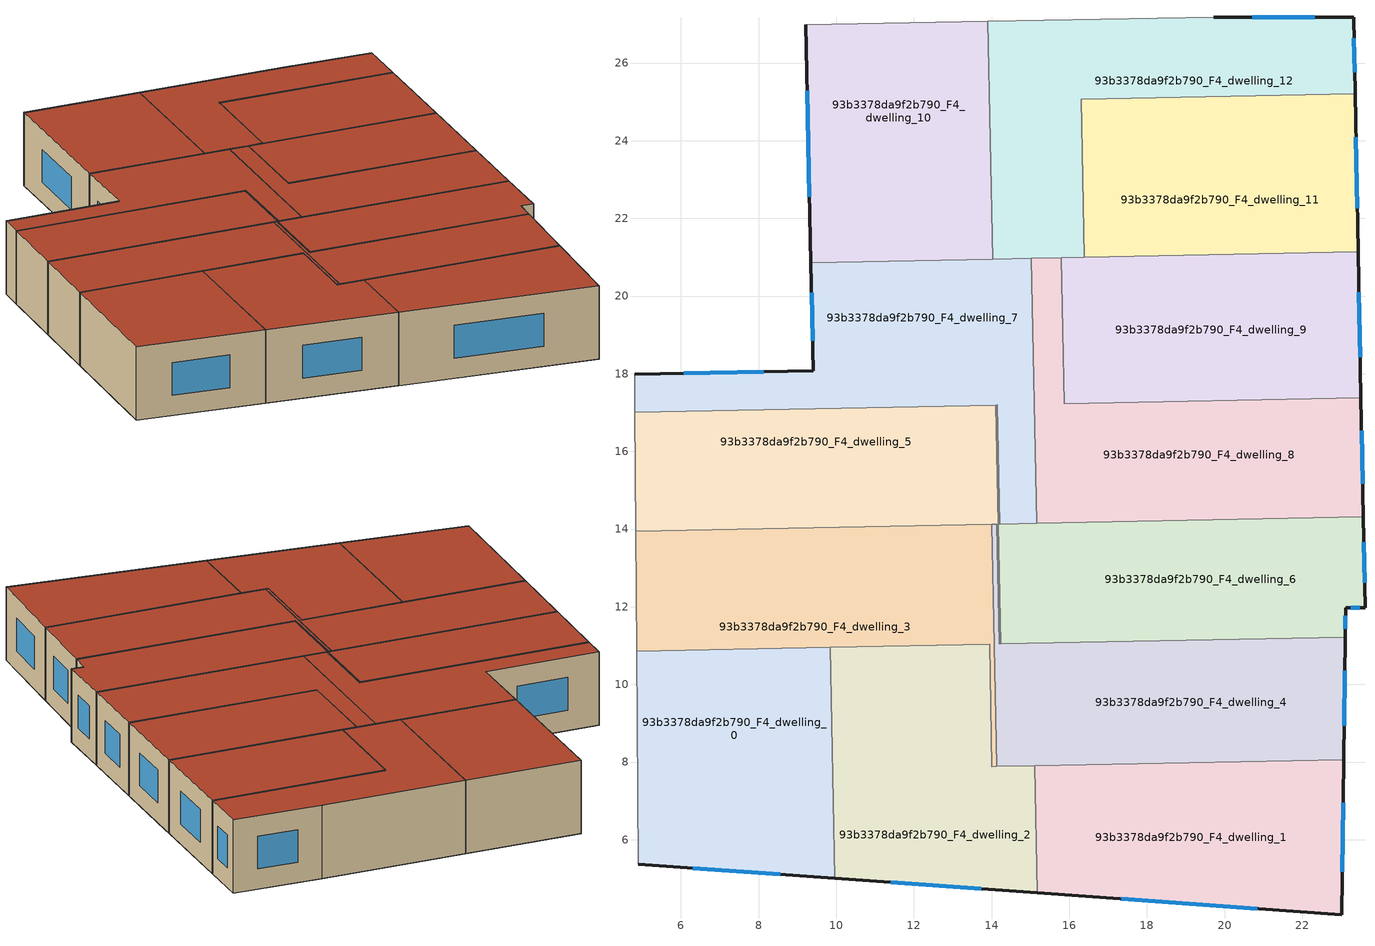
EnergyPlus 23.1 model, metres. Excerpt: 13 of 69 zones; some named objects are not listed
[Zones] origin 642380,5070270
93b3378da9f2b790_F4_dwelling_0
 floor to 93b3378da9f2b790_F3_dwelling_8 (EU_floor_Construction): 9.91,7.58 9.86,10.16 4.86,10.12 4.88,7.54 z12
 floor to 93b3378da9f2b790_F3_dwelling_7 (EU_floor_Construction): 9.96,5 9.91,7.58 4.88,7.54 4.9,5.37 z12
 floor to 93b3378da9f2b790_F3_dwelling_9 (EU_floor_Construction): 9.86,10.16 9.85,10.95 4.86,10.86 4.86,10.12 z12
 wall outside (EU_wall_Construction): 9.96,5 4.9,5.37 z12:15
 wall to 93b3378da9f2b790_F4_dwelling_2 (EU_wall_Construction): 9.85,10.96 9.96,5 z12:15
 wall adiabatic (EU_wall_Construction): 4.9,5.37 4.86,10.86 z12:15
 wall to 93b3378da9f2b790_F4_dwelling_3 (EU_wall_Construction): 4.86,10.86 9.85,10.96 z12:15
 window (EU_Window_Construction): 8.56,5.11 6.3,5.27 z12.83:14.17
 roof outside (EU_roof_Construction): 9.85,10.96 9.96,5 4.9,5.37 4.86,10.86 z15
93b3378da9f2b790_F4_dwelling_1
 floor to 93b3378da9f2b790_F3_dwelling_7 (EU_floor_Construction): 15.23,4.62 15.21,7.62 15.11,7.62 15.17,4.63 z12
 floor to 93b3378da9f2b790_F3_dwelling_8 (EU_floor_Construction): 15.21,7.62 15.21,7.91 15.11,7.9 15.11,7.62 z12
 floor adiabatic (EU_floor_Construction): 23.01,4.06 23.07,8.06 15.11,7.9 15.21,7.91 15.23,4.62 z12
 wall outside (EU_wall_Construction): 23.07,8.06 23.01,4.06 15.17,4.63 z12:15
 wall to 93b3378da9f2b790_F4_dwelling_2 (EU_wall_Construction): 15.17,4.63 15.11,7.91 z12:15
 wall to 93b3378da9f2b790_F4_dwelling_4 (EU_wall_Construction): 15.11,7.91 23.07,8.06 z12:15
 window (EU_Window_Construction): 20.84,4.22 17.34,4.47 / 23.05,6.96 23.03,5.17 z12.83:14.17
 roof outside (EU_roof_Construction): 23.07,8.06 23.01,4.06 15.17,4.63 15.11,7.91 z15
93b3378da9f2b790_F4_dwelling_10
 floor to 93b3378da9f2b790_F3_dwelling_13 (EU_floor_Construction): 14,22.47 13.91,27.07 9.21,26.99 9.31,22.43 z12
 floor to 93b3378da9f2b790_F3_dwelling_12 (EU_floor_Construction): 14.03,20.95 14,22.47 9.31,22.43 9.35,20.86 z12
 wall outside (EU_wall_Construction): 9.35,20.86 9.21,26.99 z12:15
 wall adiabatic (EU_wall_Construction): 9.21,26.99 13.91,27.07 z12:15
 wall to 93b3378da9f2b790_F4_dwelling_12 (EU_wall_Construction): 13.91,27.07 14.03,20.95 z12:15
 wall to 93b3378da9f2b790_F4_dwelling_7 (EU_wall_Construction): 14.03,20.95 9.35,20.86 z12:15
 window (EU_Window_Construction): 9.31,22.56 9.25,25.29 z12.83:14.17
 roof outside (EU_roof_Construction): 13.91,27.07 14.03,20.95 9.35,20.86 9.21,26.99 z15
93b3378da9f2b790_F4_dwelling_11
 floor adiabatic (EU_floor_Construction): 23.44,21.14 23.38,23.96 16.33,23.91 16.39,21 z12
 floor to 93b3378da9f2b790_F3_dwelling_6 (EU_floor_Construction): 23.38,23.96 23.36,25.21 16.31,25.07 16.33,23.91 z12
 wall outside (EU_wall_Construction): 23.36,25.21 23.44,21.14 z12:15
 wall to 93b3378da9f2b790_F4_dwelling_12 (EU_wall_Construction): 16.39,21 16.31,25.07 23.36,25.21 z12:15
 wall to 93b3378da9f2b790_F4_dwelling_9 (EU_wall_Construction): 23.44,21.14 16.39,21 z12:15
 window (EU_Window_Construction): 23.38,24.08 23.42,22.27 z12.83:14.17
 roof outside (EU_roof_Construction): 23.36,25.21 23.44,21.14 16.39,21 16.31,25.07 z15
93b3378da9f2b790_F4_dwelling_12
 floor to 93b3378da9f2b790_F3_dwelling_12 (EU_floor_Construction): 15.11,20.97 15.1,22.48 14,22.47 14.03,20.95 z12
 floor to 93b3378da9f2b790_F3_dwelling_6 (EU_floor_Construction): 23.36,25.21 23.32,27.18 19.72,27.18 15.06,27.09 15.09,23.9 16.33,23.91 16.31,25.07 z12
 floor to 93b3378da9f2b790_F3_dwelling_13 (EU_floor_Construction): 15.1,22.48 15.06,27.09 13.91,27.07 14,22.47 z12
 floor to 93b3378da9f2b790_F3_dwelling_5 (EU_floor_Construction): 16.39,21 16.33,23.91 15.09,23.9 15.11,20.97 z12
 wall outside (EU_wall_Construction): 19.72,27.18 23.32,27.18 23.36,25.21 z12:15
 wall adiabatic (EU_wall_Construction): 13.91,27.07 19.72,27.18 z12:15
 wall to 93b3378da9f2b790_F4_dwelling_8 (EU_wall_Construction): 15.8,20.99 15.02,20.97 z12:15
 wall to 93b3378da9f2b790_F4_dwelling_7 (EU_wall_Construction): 15.02,20.97 14.03,20.95 z12:15
 wall to 93b3378da9f2b790_F4_dwelling_9 (EU_wall_Construction): 16.39,21 15.8,20.99 z12:15
 window (EU_Window_Construction): 20.72,27.18 22.32,27.18 / 23.33,26.64 23.35,25.76 z12.83:14.17
 roof outside (EU_roof_Construction): 23.32,27.18 23.36,25.21 16.31,25.07 16.39,21 14.03,20.95 13.91,27.07 19.72,27.18 z15
93b3378da9f2b790_F4_dwelling_2
 floor to 93b3378da9f2b790_F3_dwelling_7 (EU_floor_Construction): 15.17,4.63 15.11,7.62 9.91,7.58 9.96,5 z12
 floor to 93b3378da9f2b790_F3_dwelling_8 (EU_floor_Construction): 15.11,7.62 15.11,7.91 14.01,7.88 13.96,10.19 9.86,10.16 9.91,7.58 z12
 floor to 93b3378da9f2b790_F3_dwelling_9 (EU_floor_Construction): 13.96,10.19 13.95,11.04 9.85,10.95 9.86,10.16 z12
 wall outside (EU_wall_Construction): 15.17,4.63 9.96,5 z12:15
 wall to 93b3378da9f2b790_F4_dwelling_3 (EU_wall_Construction): 9.85,10.96 13.95,11.04 14.01,7.88 14.13,7.89 z12:15
 wall to 93b3378da9f2b790_F4_dwelling_4 (EU_wall_Construction): 14.13,7.88 15.11,7.9 z12:15
 window (EU_Window_Construction): 13.73,4.73 11.41,4.9 z12.83:14.17
 roof outside (EU_roof_Construction): 13.95,11.04 14.01,7.88 15.11,7.91 15.17,4.63 9.96,5 9.85,10.96 z15
93b3378da9f2b790_F4_dwelling_3
 floor to 93b3378da9f2b790_F3_dwelling_9 (EU_floor_Construction): 14.09,10.19 14.03,12.78 4.85,12.71 4.86,10.86 13.95,11.04 13.96,10.19 z12
 floor to 93b3378da9f2b790_F3_dwelling_8 (EU_floor_Construction): 14.13,7.89 14.09,10.19 13.96,10.19 14.01,7.88 z12
 floor to 93b3378da9f2b790_F3_dwelling_10 (EU_floor_Construction): 14.03,12.78 14.01,14.12 4.84,13.94 4.85,12.71 z12
 wall adiabatic (EU_wall_Construction): 4.86,10.86 4.84,13.94 z12:15
 wall to 93b3378da9f2b790_F4_dwelling_5 (EU_wall_Construction): 4.84,13.94 14.01,14.12 z12:15
 wall to 93b3378da9f2b790_F4_dwelling_4 (EU_wall_Construction): 14.01,14.12 14.13,7.88 z12:15
 roof outside (EU_roof_Construction): 14.01,14.12 14.13,7.88 14.01,7.88 13.95,11.04 4.86,10.86 4.84,13.94 z15
93b3378da9f2b790_F4_dwelling_4
 floor to 93b3378da9f2b790_F3_dwelling_1 (EU_floor_Construction): 23.07,8.06 23.11,11.17 19.12,11.14 15.19,11.06 15.21,7.91 z12
 floor to 93b3378da9f2b790_F3_dwelling_2 (EU_floor_Construction): 23.11,11.17 23.11,11.22 19.12,11.14 z12
 floor to 93b3378da9f2b790_F3_dwelling_10 (EU_floor_Construction): 14.16,12.78 14.13,14.12 14.01,14.12 14.03,12.78 z12
 floor to 93b3378da9f2b790_F3_dwelling_8 (EU_floor_Construction): 15.21,7.91 15.19,10.2 14.09,10.19 14.13,7.89 z12
 floor to 93b3378da9f2b790_F3_dwelling_9 (EU_floor_Construction): 15.19,10.2 15.18,11.06 14.19,11.04 14.16,12.78 14.03,12.78 14.09,10.19 z12
 wall outside (EU_wall_Construction): 23.11,11.22 23.07,8.06 z12:15
 wall to 93b3378da9f2b790_F4_dwelling_5 (EU_wall_Construction): 14.01,14.12 14.13,14.12 14.19,11.04 14.23,11.04 z12:15
 wall to 93b3378da9f2b790_F4_dwelling_6 (EU_wall_Construction): 14.23,11.04 23.11,11.22 z12:15
 window (EU_Window_Construction): 23.09,10.34 23.08,8.94 z12.83:14.17
 roof outside (EU_roof_Construction): 23.11,11.22 23.07,8.06 14.13,7.88 14.01,14.12 14.13,14.12 14.19,11.04 z15
93b3378da9f2b790_F4_dwelling_5
 floor to 93b3378da9f2b790_F3_dwelling_10 (EU_floor_Construction): 14.2,12.78 14.15,15.36 4.83,15.29 4.84,13.94 14.01,14.12 14.13,14.12 14.16,12.78 z12
 floor to 93b3378da9f2b790_F3_dwelling_11 (EU_floor_Construction): 14.15,15.36 14.11,17.19 4.81,17.01 4.83,15.29 z12
 floor to 93b3378da9f2b790_F3_dwelling_9 (EU_floor_Construction): 14.23,11.04 14.2,12.78 14.16,12.78 14.19,11.04 z12
 wall adiabatic (EU_wall_Construction): 4.84,13.94 4.81,17.01 z12:15
 wall to 93b3378da9f2b790_F4_dwelling_6 (EU_wall_Construction): 14.11,17.19 14.23,11.04 z12:15
 wall to 93b3378da9f2b790_F4_dwelling_7 (EU_wall_Construction): 4.81,17.01 14.11,17.19 z12:15
 roof outside (EU_roof_Construction): 14.11,17.19 14.23,11.04 14.19,11.04 14.13,14.12 14.01,14.12 4.84,13.94 4.81,17.01 z15
93b3378da9f2b790_F4_dwelling_6
 floor to 93b3378da9f2b790_F3_dwelling_2 (EU_floor_Construction): 23.11,11.22 23.12,11.97 23.62,11.97 23.57,14.31 15.16,14.14 15.19,11.11 19.11,11.14 z12
 floor to 93b3378da9f2b790_F3_dwelling_1 (EU_floor_Construction): 19.11,11.14 15.19,11.11 15.18,11.95 15.19,11.06 z12
 floor to 93b3378da9f2b790_F3_dwelling_10 (EU_floor_Construction): 15.17,12.79 15.16,14.14 14.21,14.12 14.19,15.36 14.15,15.36 14.2,12.78 z12
 floor to 93b3378da9f2b790_F3_dwelling_11 (EU_floor_Construction): 14.19,15.36 14.15,17.19 14.11,17.19 14.15,15.36 z12
 floor to 93b3378da9f2b790_F3_dwelling_9 (EU_floor_Construction): 15.18,11.06 15.17,12.79 14.2,12.78 14.23,11.04 z12
 wall outside (EU_wall_Construction): 23.57,14.31 23.62,11.97 23.12,11.97 23.11,11.22 z12:15
 wall to 93b3378da9f2b790_F4_dwelling_7 (EU_wall_Construction): 14.11,17.19 14.15,17.19 14.21,14.12 15.16,14.14 z12:15
 wall to 93b3378da9f2b790_F4_dwelling_8 (EU_wall_Construction): 15.16,14.14 23.57,14.31 z12:15
 window (EU_Window_Construction): 23.11,11.76 23.11,11.43 / 23.58,13.66 23.6,12.62 / 23.48,11.97 23.25,11.97 z12.83:14.17
 roof outside (EU_roof_Construction): 23.57,14.31 23.62,11.97 23.12,11.97 23.11,11.22 14.23,11.04 14.11,17.19 14.15,17.19 14.21,14.12 z15
93b3378da9f2b790_F4_dwelling_7
 floor to 93b3378da9f2b790_F3_dwelling_11 (EU_floor_Construction): 15.13,15.37 15.08,17.95 9.41,17.91 9.41,18.08 4.81,17.98 4.81,17.87 4.81,17.01 14.15,17.19 14.19,15.36 z12
 floor to 93b3378da9f2b790_F3_dwelling_12 (EU_floor_Construction): 15.08,17.95 15.02,20.97 9.35,20.86 9.42,17.91 z12
 floor to 93b3378da9f2b790_F3_dwelling_10 (EU_floor_Construction): 15.16,14.14 15.13,15.37 14.19,15.36 14.21,14.12 z12
 wall outside (EU_wall_Construction): 4.81,17.98 9.41,18.08 9.35,20.86 z12:15
 wall adiabatic (EU_wall_Construction): 4.81,17.01 4.81,17.98 z12:15
 wall to 93b3378da9f2b790_F4_dwelling_8 (EU_wall_Construction): 15.02,20.97 15.16,14.14 z12:15
 window (EU_Window_Construction): 6.08,18.01 8.13,18.05 / 9.39,18.85 9.36,20.09 z12.83:14.17
 roof outside (EU_roof_Construction): 15.02,20.97 15.16,14.14 14.21,14.12 14.15,17.19 4.81,17.01 4.81,17.98 9.41,18.08 9.35,20.86 z15
93b3378da9f2b790_F4_dwelling_8
 floor to 93b3378da9f2b790_F3_dwelling_3 (EU_floor_Construction): 23.57,14.39 23.51,17.38 15.87,17.23 15.87,17.51 15.14,17.5 15.16,14.32 z12
 floor to 93b3378da9f2b790_F3_dwelling_11 (EU_floor_Construction): 15.15,15.37 15.13,17.95 15.08,17.95 15.13,15.37 z12
 floor to 93b3378da9f2b790_F3_dwelling_2 (EU_floor_Construction): 23.57,14.31 23.57,14.39 15.16,14.32 15.16,14.14 z12
 floor to 93b3378da9f2b790_F3_dwelling_4 (EU_floor_Construction): 15.87,17.51 15.8,20.7 15.11,20.7 15.14,17.5 z12
 floor to 93b3378da9f2b790_F3_dwelling_12 (EU_floor_Construction): 15.15,15.37 15.11,20.97 15.02,20.97 15.08,17.95 15.13,17.95 z12
 floor to 93b3378da9f2b790_F3_dwelling_10 (EU_floor_Construction): 15.16,14.23 15.16,14.32 15.15,15.37 15.13,15.37 z12
 floor to 93b3378da9f2b790_F3_dwelling_5 (EU_floor_Construction): 15.8,20.7 15.8,20.99 15.11,20.97 15.11,20.7 z12
 wall outside (EU_wall_Construction): 23.51,17.38 23.57,14.31 z12:15
 wall to 93b3378da9f2b790_F4_dwelling_9 (EU_wall_Construction): 15.8,20.99 15.87,17.23 23.51,17.38 z12:15
 window (EU_Window_Construction): 23.53,16.53 23.55,15.16 z12.83:14.17
 roof outside (EU_roof_Construction): 23.51,17.38 23.57,14.31 15.16,14.14 15.02,20.97 15.8,20.99 15.87,17.23 z15
93b3378da9f2b790_F4_dwelling_9
 floor to 93b3378da9f2b790_F3_dwelling_4 (EU_floor_Construction): 23.51,17.57 23.45,20.76 15.8,20.7 15.87,17.51 z12
 floor to 93b3378da9f2b790_F3_dwelling_3 (EU_floor_Construction): 23.51,17.38 23.51,17.57 15.87,17.51 15.87,17.23 z12
 floor to 93b3378da9f2b790_F3_dwelling_5 (EU_floor_Construction): 23.45,20.76 23.44,21.14 15.8,20.99 15.8,20.7 z12
 wall outside (EU_wall_Construction): 23.44,21.14 23.51,17.38 z12:15
 window (EU_Window_Construction): 23.46,20.1 23.49,18.42 z12.83:14.17
 roof outside (EU_roof_Construction): 23.44,21.14 23.51,17.38 15.87,17.23 15.8,20.99 z15
[Building]
EU S2 Campaign: North Axis=0; Terrain=City; Solar Distribution=FullExterior
[Site:Location]
Lyon-Bron: Latitude=45.75; Longitude=5; Time Zone=1; Elevation=198
[SizingPeriod:WeatherFileDays]
AnnualSizingPeriod: Begin Month=1; Begin Day of Month=1; End Month=12; End Day of Month=31; Day of Week for Start Day=Monday; Use Weather File Daylight Saving Period=No; Use Weather File Rain and Snow Indicators=No
[MATERIAL]
EU_InternalMass_Material: Roughness=MediumRough; Thickness=0.1; Conductivity=1; Density=1800; Specific Heat=900; Thermal Absorptance=0.9; Solar Absorptance=0.7; Visible Absorptance=0.7
[MATERIAL:NOMASS] Roughness=MediumRough; Thermal Absorptance=0.9; Solar Absorptance=0.7; Visible Absorptance=0.7
Name | Thermal Resistance
EU_wall_NoMass | 1.97775
EU_roof_NoMass | 1.81626
EU_floor_NoMass | 1.84812
[WINDOWMATERIAL:SIMPLEGLAZINGSYSTEM]
EU_Window_SimpleGlazing: UFactor=3.27502; Solar Heat Gain Coefficient=0.76; Visible Transmittance=0.76
[CONSTRUCTION]
EU_wall_Construction: EU_wall_NoMass
EU_roof_Construction: EU_roof_NoMass
EU_floor_Construction: EU_floor_NoMass
EU_InternalMass_Construction: EU_InternalMass_Material
EU_Window_Construction: EU_Window_SimpleGlazing
[ZONE] Type=1; Multiplier=1; Ceiling Height=autocalculate; Floor Area=autocalculate; Part of Total Floor Area=Yes
Name | Volume
93b3378da9f2b790_F4_dwelling_0 | 86.1841
93b3378da9f2b790_F4_dwelling_1 | 86.1877
93b3378da9f2b790_F4_dwelling_10 | 86.1826
93b3378da9f2b790_F4_dwelling_11 | 86.1738
93b3378da9f2b790_F4_dwelling_12 | 86.187
93b3378da9f2b790_F4_dwelling_2 | 86.1855
93b3378da9f2b790_F4_dwelling_3 | 86.1687
93b3378da9f2b790_F4_dwelling_4 | 86.179
93b3378da9f2b790_F4_dwelling_5 | 86.1965
93b3378da9f2b790_F4_dwelling_6 | 86.1724
93b3378da9f2b790_F4_dwelling_7 | 86.1797
93b3378da9f2b790_F4_dwelling_8 | 86.1958
93b3378da9f2b790_F4_dwelling_9 | 86.1833
[INTERNALMASS] Construction=EU_InternalMass_Construction
Name | Zone or ZoneList | Surface Area
93b3378da9f2b790_F4_dwelling_0_EU_InternalMass | 93b3378da9f2b790_F4_dwelling_0 | 28.7287
93b3378da9f2b790_F4_dwelling_1_EU_InternalMass | 93b3378da9f2b790_F4_dwelling_1 | 28.7286
93b3378da9f2b790_F4_dwelling_2_EU_InternalMass | 93b3378da9f2b790_F4_dwelling_2 | 28.7285
93b3378da9f2b790_F4_dwelling_3_EU_InternalMass | 93b3378da9f2b790_F4_dwelling_3 | 28.7234
93b3378da9f2b790_F4_dwelling_4_EU_InternalMass | 93b3378da9f2b790_F4_dwelling_4 | 28.7263
93b3378da9f2b790_F4_dwelling_5_EU_InternalMass | 93b3378da9f2b790_F4_dwelling_5 | 28.7327
93b3378da9f2b790_F4_dwelling_6_EU_InternalMass | 93b3378da9f2b790_F4_dwelling_6 | 28.7235
93b3378da9f2b790_F4_dwelling_7_EU_InternalMass | 93b3378da9f2b790_F4_dwelling_7 | 28.7279
93b3378da9f2b790_F4_dwelling_8_EU_InternalMass | 93b3378da9f2b790_F4_dwelling_8 | 28.732
93b3378da9f2b790_F4_dwelling_9_EU_InternalMass | 93b3378da9f2b790_F4_dwelling_9 | 28.7287
93b3378da9f2b790_F4_dwelling_10_EU_InternalMass | 93b3378da9f2b790_F4_dwelling_10 | 28.7285
93b3378da9f2b790_F4_dwelling_11_EU_InternalMass | 93b3378da9f2b790_F4_dwelling_11 | 28.7258
93b3378da9f2b790_F4_dwelling_12_EU_InternalMass | 93b3378da9f2b790_F4_dwelling_12 | 28.7292
[OTHEREQUIPMENT] Fuel Type=Electricity; Design Level Calculation Method=Watts/Area; Power per Zone Floor Area=1; Fraction Latent=0; Fraction Radiant=0; Fraction Lost=0; Carbon Dioxide Generation Rate=0; EndUse Subcategory=EU_Step8_InternalGains
Name | Zone or ZoneList or Space or SpaceList | Schedule
EU_Step8_InternalGain_93b3378da9f2b790_F4_dwelling_0_f000 | 93b3378da9f2b790_F4_dwelling_0 | EU_Step8_GainSchedule_93b3378da9f2b790_F4_dwelling_0_f000
EU_Step8_InternalGain_93b3378da9f2b790_F4_dwelling_1_f000 | 93b3378da9f2b790_F4_dwelling_1 | EU_Step8_GainSchedule_93b3378da9f2b790_F4_dwelling_1_f000
EU_Step8_InternalGain_93b3378da9f2b790_F4_dwelling_2_f000 | 93b3378da9f2b790_F4_dwelling_2 | EU_Step8_GainSchedule_93b3378da9f2b790_F4_dwelling_2_f000
EU_Step8_InternalGain_93b3378da9f2b790_F4_dwelling_3_f000 | 93b3378da9f2b790_F4_dwelling_3 | EU_Step8_GainSchedule_93b3378da9f2b790_F4_dwelling_3_f000
EU_Step8_InternalGain_93b3378da9f2b790_F4_dwelling_4_f000 | 93b3378da9f2b790_F4_dwelling_4 | EU_Step8_GainSchedule_93b3378da9f2b790_F4_dwelling_4_f000
EU_Step8_InternalGain_93b3378da9f2b790_F4_dwelling_5_f000 | 93b3378da9f2b790_F4_dwelling_5 | EU_Step8_GainSchedule_93b3378da9f2b790_F4_dwelling_5_f000
EU_Step8_InternalGain_93b3378da9f2b790_F4_dwelling_6_f000 | 93b3378da9f2b790_F4_dwelling_6 | EU_Step8_GainSchedule_93b3378da9f2b790_F4_dwelling_6_f000
EU_Step8_InternalGain_93b3378da9f2b790_F4_dwelling_7_f000 | 93b3378da9f2b790_F4_dwelling_7 | EU_Step8_GainSchedule_93b3378da9f2b790_F4_dwelling_7_f000
EU_Step8_InternalGain_93b3378da9f2b790_F4_dwelling_8_f000 | 93b3378da9f2b790_F4_dwelling_8 | EU_Step8_GainSchedule_93b3378da9f2b790_F4_dwelling_8_f000
EU_Step8_InternalGain_93b3378da9f2b790_F4_dwelling_9_f000 | 93b3378da9f2b790_F4_dwelling_9 | EU_Step8_GainSchedule_93b3378da9f2b790_F4_dwelling_9_f000
EU_Step8_InternalGain_93b3378da9f2b790_F4_dwelling_10_f000 | 93b3378da9f2b790_F4_dwelling_10 | EU_Step8_GainSchedule_93b3378da9f2b790_F4_dwelling_10_f000
EU_Step8_InternalGain_93b3378da9f2b790_F4_dwelling_11_f000 | 93b3378da9f2b790_F4_dwelling_11 | EU_Step8_GainSchedule_93b3378da9f2b790_F4_dwelling_11_f000
EU_Step8_InternalGain_93b3378da9f2b790_F4_dwelling_12_f000 | 93b3378da9f2b790_F4_dwelling_12 | EU_Step8_GainSchedule_93b3378da9f2b790_F4_dwelling_12_f000
[ZONEVENTILATION:DESIGNFLOWRATE] Schedule=EU_AlwaysOn; Design Flow Rate Calculation Method=AirChanges/Hour; Air Changes per Hour=0.759424; Ventilation Type=Natural; Fan Pressure Rise=0; Fan Total Efficiency=1; Constant Term Coefficient=1; Temperature Term Coefficient=0; Velocity Term Coefficient=0; Velocity Squared Term Coefficient=0; Minimum Indoor Temperature=-100; Maximum Indoor Temperature=100; Delta Temperature=-100; Minimum Outdoor Temperature=-100; Maximum Outdoor Temperature=100; Maximum Wind Speed=40
Name | Zone or ZoneList or Space or SpaceList
EU_ConstantAir_93b3378da9f2b790_F4_dwelling_0 | 93b3378da9f2b790_F4_dwelling_0
EU_ConstantAir_93b3378da9f2b790_F4_dwelling_1 | 93b3378da9f2b790_F4_dwelling_1
EU_ConstantAir_93b3378da9f2b790_F4_dwelling_2 | 93b3378da9f2b790_F4_dwelling_2
EU_ConstantAir_93b3378da9f2b790_F4_dwelling_3 | 93b3378da9f2b790_F4_dwelling_3
EU_ConstantAir_93b3378da9f2b790_F4_dwelling_4 | 93b3378da9f2b790_F4_dwelling_4
EU_ConstantAir_93b3378da9f2b790_F4_dwelling_5 | 93b3378da9f2b790_F4_dwelling_5
EU_ConstantAir_93b3378da9f2b790_F4_dwelling_6 | 93b3378da9f2b790_F4_dwelling_6
EU_ConstantAir_93b3378da9f2b790_F4_dwelling_7 | 93b3378da9f2b790_F4_dwelling_7
EU_ConstantAir_93b3378da9f2b790_F4_dwelling_8 | 93b3378da9f2b790_F4_dwelling_8
EU_ConstantAir_93b3378da9f2b790_F4_dwelling_9 | 93b3378da9f2b790_F4_dwelling_9
EU_ConstantAir_93b3378da9f2b790_F4_dwelling_10 | 93b3378da9f2b790_F4_dwelling_10
EU_ConstantAir_93b3378da9f2b790_F4_dwelling_11 | 93b3378da9f2b790_F4_dwelling_11
EU_ConstantAir_93b3378da9f2b790_F4_dwelling_12 | 93b3378da9f2b790_F4_dwelling_12
[HVACTEMPLATE:ZONE:IDEALLOADSAIRSYSTEM] System Availability Schedule=EU_AlwaysOn; Maximum Heating Supply Air Temperature=50; Minimum Cooling Supply Air Temperature=13; Maximum Heating Supply Air Humidity Ratio=0.0156; Minimum Cooling Supply Air Humidity Ratio=0.0077; Heating Limit=NoLimit; Cooling Limit=NoLimit; Heating Availability Schedule=EU_AlwaysOn; Cooling Availability Schedule=EU_CoolingOff; Dehumidification Control Type=ConstantSensibleHeatRatio; Cooling Sensible Heat Ratio=0.7; Dehumidification Setpoint=60; Humidification Control Type=None; Humidification Setpoint=30; Outdoor Air Method=None; Outdoor Air Flow Rate per Person=0.00944; Outdoor Air Flow Rate per Zone Floor Area=0; Outdoor Air Flow Rate per Zone=0; Demand Controlled Ventilation Type=None; Outdoor Air Economizer Type=NoEconomizer; Heat Recovery Type=None; Sensible Heat Recovery Effectiveness=0.7; Latent Heat Recovery Effectiveness=0.65
Name | Template Thermostat
93b3378da9f2b790_F4_dwelling_0 | EU_HeatOnly_93b3378da9f2b790_F4_dwelling_0
93b3378da9f2b790_F4_dwelling_1 | EU_HeatOnly_93b3378da9f2b790_F4_dwelling_1
93b3378da9f2b790_F4_dwelling_2 | EU_HeatOnly_93b3378da9f2b790_F4_dwelling_2
93b3378da9f2b790_F4_dwelling_3 | EU_HeatOnly_93b3378da9f2b790_F4_dwelling_3
93b3378da9f2b790_F4_dwelling_4 | EU_HeatOnly_93b3378da9f2b790_F4_dwelling_4
93b3378da9f2b790_F4_dwelling_5 | EU_HeatOnly_93b3378da9f2b790_F4_dwelling_5
93b3378da9f2b790_F4_dwelling_6 | EU_HeatOnly_93b3378da9f2b790_F4_dwelling_6
93b3378da9f2b790_F4_dwelling_7 | EU_HeatOnly_93b3378da9f2b790_F4_dwelling_7
93b3378da9f2b790_F4_dwelling_8 | EU_HeatOnly_93b3378da9f2b790_F4_dwelling_8
93b3378da9f2b790_F4_dwelling_9 | EU_HeatOnly_93b3378da9f2b790_F4_dwelling_9
93b3378da9f2b790_F4_dwelling_10 | EU_HeatOnly_93b3378da9f2b790_F4_dwelling_10
93b3378da9f2b790_F4_dwelling_11 | EU_HeatOnly_93b3378da9f2b790_F4_dwelling_11
93b3378da9f2b790_F4_dwelling_12 | EU_HeatOnly_93b3378da9f2b790_F4_dwelling_12
[SIZING:ZONE] Zone Cooling Design Supply Air Temperature Input Method=SupplyAirTemperature; Zone Cooling Design Supply Air Temperature=13; Zone Heating Design Supply Air Temperature Input Method=SupplyAirTemperature; Zone Heating Design Supply Air Temperature=50; Zone Cooling Design Supply Air Humidity Ratio=0.008; Zone Heating Design Supply Air Humidity Ratio=0.008; Cooling Design Air Flow Method=DesignDay; Cooling Design Air Flow Rate=0; Cooling Minimum Air Flow per Zone Floor Area=0.000762; Cooling Minimum Air Flow=0; Cooling Minimum Air Flow Fraction=0.2; Heating Design Air Flow Method=DesignDay; Heating Design Air Flow Rate=0; Heating Maximum Air Flow per Zone Floor Area=0.002032; Heating Maximum Air Flow=0.141576; Heating Maximum Air Flow Fraction=0.3; Account for Dedicated Outdoor Air System=No; Dedicated Outdoor Air System Control Strategy=NeutralSupplyAir; Dedicated Outdoor Air Low Setpoint Temperature for Design=autosize; Dedicated Outdoor Air High Setpoint Temperature for Design=autosize; Zone Load Sizing Method=Sensible Load Only No Latent Load; Zone Latent Cooling Design Supply Air Humidity Ratio Input Method=HumidityRatioDifference; Zone Cooling Design Supply Air Humidity Ratio Difference=0.005; Zone Latent Heating Design Supply Air Humidity Ratio Input Method=HumidityRatioDifference; Zone Humidification Design Supply Air Humidity Ratio Difference=0.005
93b3378da9f2b790_F4_dwelling_0; 93b3378da9f2b790_F4_dwelling_1; 93b3378da9f2b790_F4_dwelling_2; 93b3378da9f2b790_F4_dwelling_3; 93b3378da9f2b790_F4_dwelling_4; 93b3378da9f2b790_F4_dwelling_5; 93b3378da9f2b790_F4_dwelling_6; 93b3378da9f2b790_F4_dwelling_7; 93b3378da9f2b790_F4_dwelling_8; 93b3378da9f2b790_F4_dwelling_9; 93b3378da9f2b790_F4_dwelling_10; 93b3378da9f2b790_F4_dwelling_11; 93b3378da9f2b790_F4_dwelling_12
[SCHEDULE:CONSTANT]
Name | Hourly Value
EU_AlwaysOn | 1
EU_CoolingOff | 0
[SCHEDULE:FILE] Column Number=1; Rows to Skip at Top=0; Number of Hours of Data=8760; Column Separator=Comma; Interpolate to Timestep=No; Minutes per Item=60; Adjust Schedule for Daylight Savings=Yes
Name | File
EU_Step8_GainSchedule_93b3378da9f2b790_F4_dwelling_0_f000 | ../../schedules/93b3378da9f2b790/93b3378da9f2b790_F4_dwelling_0_f000_gain.csv
EU_Step8_GainSchedule_93b3378da9f2b790_F4_dwelling_1_f000 | ../../schedules/93b3378da9f2b790/93b3378da9f2b790_F4_dwelling_1_f000_gain.csv
EU_Step8_GainSchedule_93b3378da9f2b790_F4_dwelling_2_f000 | ../../schedules/93b3378da9f2b790/93b3378da9f2b790_F4_dwelling_2_f000_gain.csv
EU_Step8_GainSchedule_93b3378da9f2b790_F4_dwelling_3_f000 | ../../schedules/93b3378da9f2b790/93b3378da9f2b790_F4_dwelling_3_f000_gain.csv
EU_Step8_GainSchedule_93b3378da9f2b790_F4_dwelling_4_f000 | ../../schedules/93b3378da9f2b790/93b3378da9f2b790_F4_dwelling_4_f000_gain.csv
EU_Step8_GainSchedule_93b3378da9f2b790_F4_dwelling_5_f000 | ../../schedules/93b3378da9f2b790/93b3378da9f2b790_F4_dwelling_5_f000_gain.csv
EU_Step8_GainSchedule_93b3378da9f2b790_F4_dwelling_6_f000 | ../../schedules/93b3378da9f2b790/93b3378da9f2b790_F4_dwelling_6_f000_gain.csv
EU_Step8_GainSchedule_93b3378da9f2b790_F4_dwelling_7_f000 | ../../schedules/93b3378da9f2b790/93b3378da9f2b790_F4_dwelling_7_f000_gain.csv
EU_Step8_GainSchedule_93b3378da9f2b790_F4_dwelling_8_f000 | ../../schedules/93b3378da9f2b790/93b3378da9f2b790_F4_dwelling_8_f000_gain.csv
EU_Step8_GainSchedule_93b3378da9f2b790_F4_dwelling_9_f000 | ../../schedules/93b3378da9f2b790/93b3378da9f2b790_F4_dwelling_9_f000_gain.csv
EU_Step8_GainSchedule_93b3378da9f2b790_F4_dwelling_10_f000 | ../../schedules/93b3378da9f2b790/93b3378da9f2b790_F4_dwelling_10_f000_gain.csv
EU_Step8_GainSchedule_93b3378da9f2b790_F4_dwelling_11_f000 | ../../schedules/93b3378da9f2b790/93b3378da9f2b790_F4_dwelling_11_f000_gain.csv
EU_Step8_GainSchedule_93b3378da9f2b790_F4_dwelling_12_f000 | ../../schedules/93b3378da9f2b790/93b3378da9f2b790_F4_dwelling_12_f000_gain.csv
